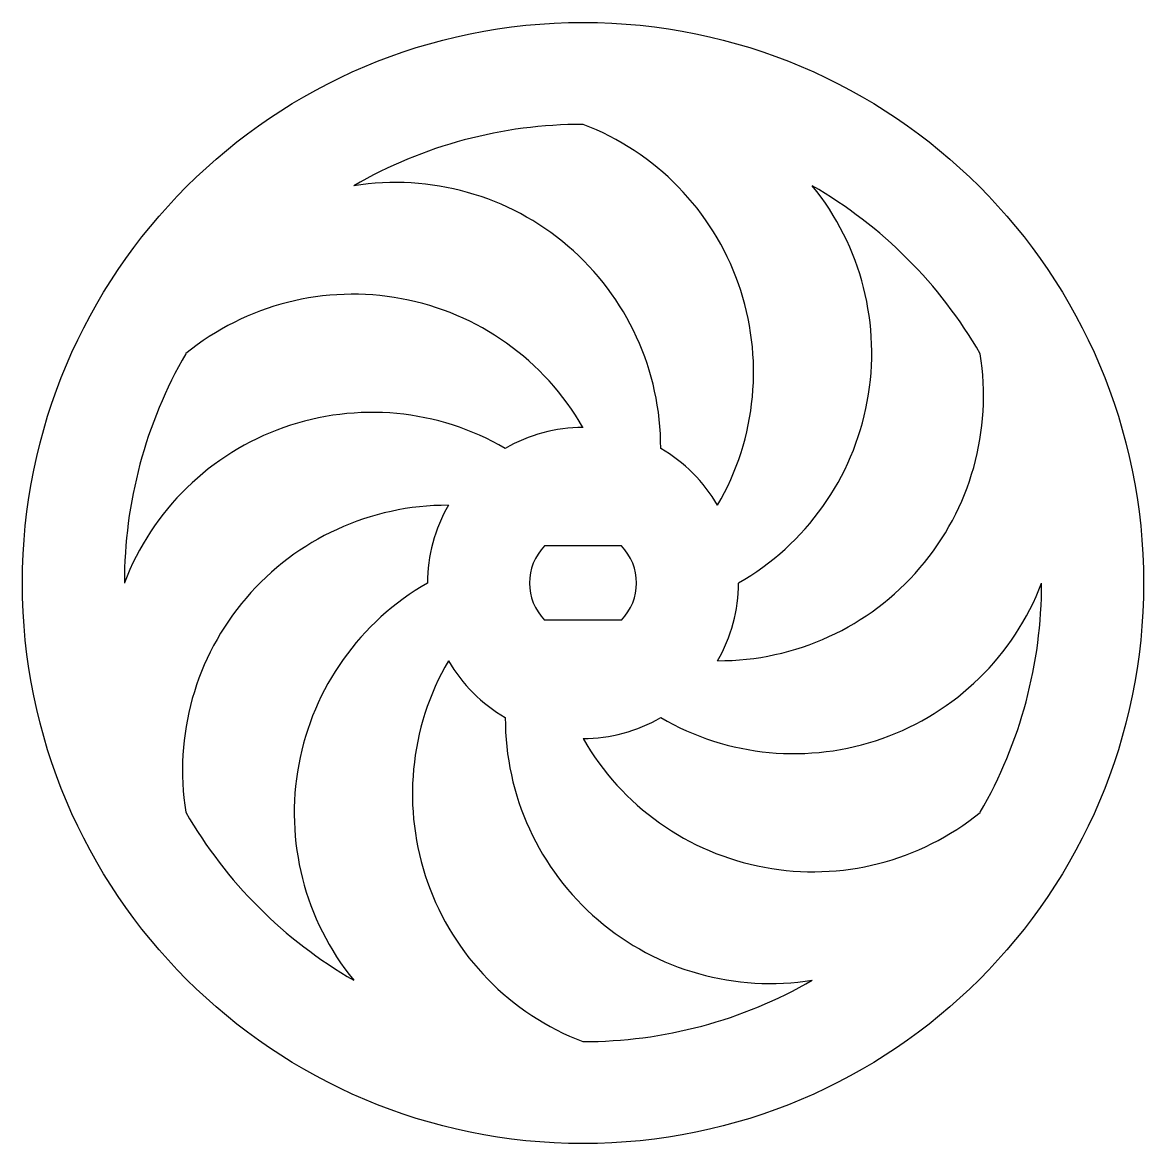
# Model space of a CAD drawing. Extents: x 4.7 to 59.7, y 152.8 to 207.8.
import ezdxf

# ---------------------------------------------------------------- set-up
doc = ezdxf.new("R2010")
doc.units = 0
doc.layers.add('ProjItem', color=7, linetype='CONTINUOUS')

msp = doc.modelspace()

# ---------------------------------------------------------------- linework, layer by layer
at = {"layer": 'ProjItem'}
for p, q in [((34.0691, 182.136), (30.3057, 182.136)), ((34.0691, 178.476), (30.3057, 178.476))]:
    msp.add_line(p, q, dxfattribs=at)
msp.add_circle((32.1874, 180.306), 27.5, dxfattribs=at)
for centre, radius, start, end in [((32.1874, 180.306), 22.5, 90, 120), ((27.556, 190.659), 13, -30.2062, 69.1291), ((23, 186.956), 13, -0.20625, 99.1291), ((33.353, 191.588), 13, -60.2062, 39.1291), ((32.1874, 180.306), 22.5, 30, 60), ((20.9057, 181.472), 13, 29.7938, 129.129), ((32.1874, 180.306), 22.5, 150, -180), ((38.8376, 189.493), 13, -90.2062, 9.12915), ((21.8344, 175.675), 13, 59.7938, 159.129), ((32.1874, 180.306), 7.625, 90, 120), ((32.1874, 180.306), 7.625, 30, 60), ((25.5372, 171.119), 13, 89.7938, -170.871), ((32.1874, 180.306), 7.625, 150, 180), ((32.1874, 180.306), 2.625, 135.793, -135.793), ((32.1874, 180.306), 2.625, -44.2066, 44.2066), ((31.0218, 169.024), 13, 119.794, -140.871), ((42.5404, 184.937), 13, -120.206, -20.8709), ((32.1874, 180.306), 7.625, -30, 0), ((32.1874, 180.306), 22.5, -30, 0), ((36.8188, 169.953), 13, 149.794, -110.871), ((32.1874, 180.306), 7.625, -150, -120), ((41.3748, 173.656), 13, 179.794, -80.8709), ((32.1874, 180.306), 7.625, -90, -60), ((43.4691, 179.14), 13, -150.206, -50.8709), ((32.1874, 180.306), 22.5, -150, -120), ((32.1874, 180.306), 22.5, -90, -60)]:
    msp.add_arc(centre, radius, start, end, dxfattribs=at)

doc.saveas('drawing.dxf')
